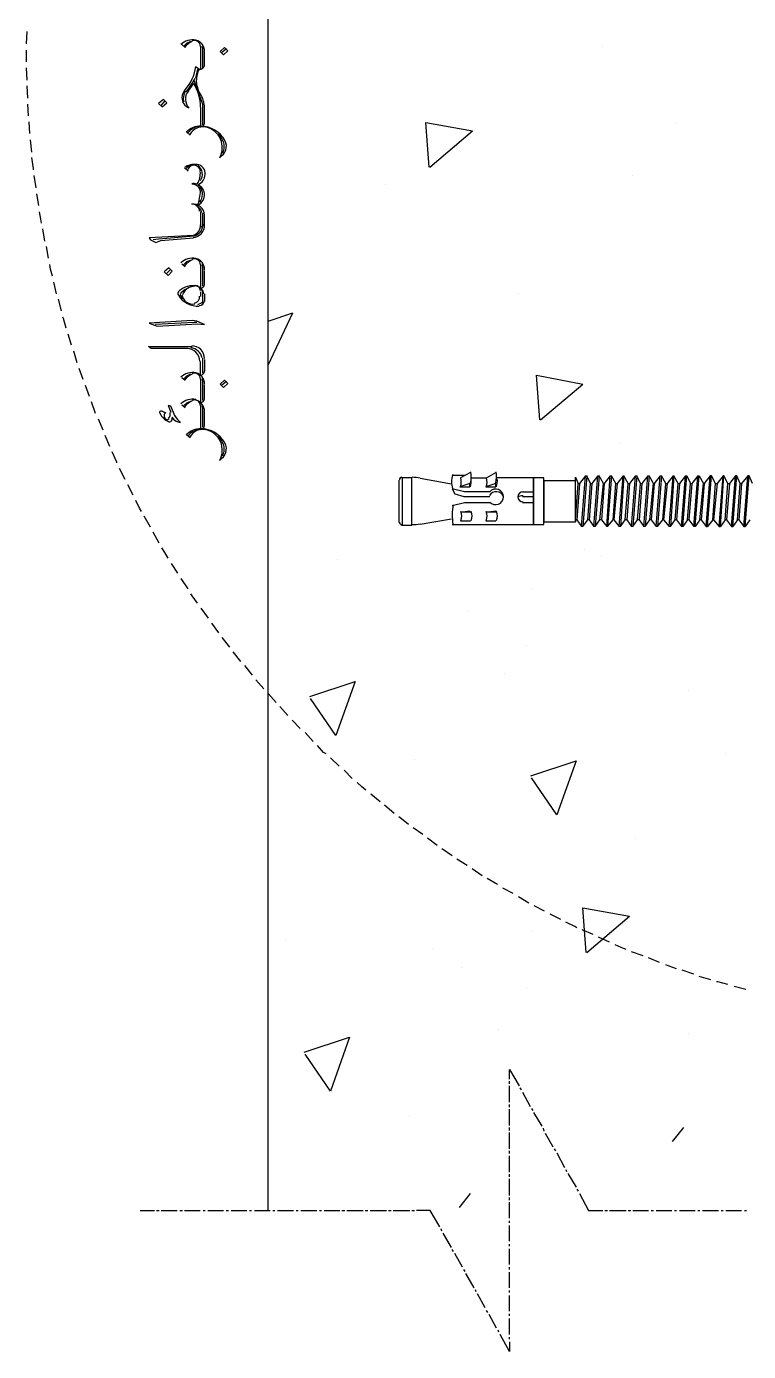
# Model space of a CAD drawing. Header units: millimetres. Extents: x -665 to 1025160, y -28012 to 4210.
# Drawn here: x 1009923 to 1010621, y -1040 to 241 of the extents above; entities that cross this region are included whole.
import ezdxf

# ---------------------------------------------------------------- set-up
doc = ezdxf.new("R2010")
doc.units = ezdxf.units.MM
doc.layers.add('PDF_0', color=7, linetype='Continuous')
doc.layers.add('PDF_SAS_STB_Side', color=7, linetype='Continuous')

msp = doc.modelspace()

# ---------------------------------------------------------------- linework, layer by layer
for p, q in [((1010309.322, 148.169, -137), (1010354.345, 140.224, -137)), ((1010309.322, 148.169, -137), (1010354.345, 140.224, -137)), ((1010416.202, -96.246, -137), (1010461.225, -104.853, -137)), ((1010416.202, -96.246, -137), (1010461.225, -104.853, -137)), ((1010240.807, -392.426, -137), (1010222.268, -444.732, -137)), ((1010240.807, -392.426, -137), (1010222.268, -444.732, -137)), ((1010454.604, -469.009, -137), (1010436.065, -521.315, -137)), ((1010454.604, -469.009, -137), (1010436.065, -521.315, -137)), ((1010461.225, -611.361, -137), (1010506.248, -619.306, -137)), ((1010461.225, -611.361, -137), (1010506.248, -619.306, -137)), ((1010235.428, -736.377, -137), (1010216.889, -788.683, -137)), ((1010235.428, -736.377, -137), (1010216.889, -788.683, -137)), ((1010548.022, -837.176, -137), (1010558.957, -823.62, -137)), ((1010548.022, -837.176, -137), (1010558.957, -823.62, -137)), ((1010341.714, -901.151, -137), (1010352.649, -887.596, -137)), ((1010341.714, -901.151, -137), (1010352.649, -887.596, -137))]:
    msp.add_line(p, q)
at = {"layer": 'PDF_0', "lineweight": 25, "transparency": 33554666, "elevation": -137}
for points in [[(1010156.658, -904.01), (1010156.658, 1356.406)], [(1010156.658, -904.01), (1010156.658, 1356.406)], [(1009922.936, 224.212), (1009923.598, 236.13)], [(1009922.936, 224.212), (1009923.598, 236.13)], [(1009922.936, 206.997), (1009922.936, 218.253)], [(1009922.936, 206.997), (1009922.936, 218.253)], [(1010073.296, 223.55), (1010076.607, 220.901)], [(1010073.296, 223.55), (1010076.607, 220.901)], [(1010075.283, 222.225), (1010077.931, 224.874), (1010081.904, 226.86)], [(1010075.283, 222.225), (1010077.931, 224.874), (1010081.904, 226.86)], [(1010091.173, 221.563), (1010091.173, 199.052)], [(1010091.173, 221.563), (1010091.173, 199.052)], [(1010092.497, 222.225), (1010093.16, 220.239), (1010093.16, 201.038)], [(1010092.497, 222.225), (1010093.16, 220.239), (1010093.16, 201.038)], [(1010116.333, 219.577), (1010111.698, 215.604)], [(1010116.333, 219.577), (1010111.698, 215.604)], [(1010479.764, 221.563), (1010479.764, 221.563)], [(1010479.764, 221.563), (1010479.764, 221.563)], [(1009923.598, 189.12), (1009922.936, 201.038)], [(1009923.598, 189.12), (1009922.936, 201.038)], [(1010088.525, 199.714), (1010086.539, 191.107)], [(1010088.525, 199.714), (1010086.539, 191.107)], [(1010090.511, 199.052), (1010087.201, 201.7)], [(1010090.511, 199.052), (1010087.201, 201.7)], [(1009924.26, 171.906), (1009923.598, 183.824)], [(1009924.26, 171.906), (1009923.598, 183.824)], [(1010085.214, 188.458), (1010093.16, 165.947), (1010093.16, 146.084)], [(1010085.214, 188.458), (1010093.16, 165.947), (1010093.16, 146.084)], [(1010056.744, 169.257), (1010052.771, 164.623)], [(1010056.744, 169.257), (1010052.771, 164.623)], [(1009924.922, 154.691), (1009924.26, 165.947)], [(1009924.922, 154.691), (1009924.26, 165.947)], [(1010091.173, 162.636), (1010091.173, 144.097)], [(1010091.173, 162.636), (1010091.173, 144.097)], [(1010095.146, 148.07), (1010095.146, 161.974)], [(1010095.146, 148.07), (1010095.146, 161.974)], [(1009926.246, 137.476), (1009925.584, 148.732)], [(1009926.246, 137.476), (1009925.584, 148.732)], [(1010312.633, 105.132), (1010309.322, 148.169)], [(1010312.633, 105.132), (1010309.322, 148.169)], [(1010550.609, 147.408), (1010550.609, 147.408)], [(1010550.609, 147.408), (1010550.609, 147.408)], [(1009928.233, 119.6), (1009926.909, 131.518)], [(1009928.233, 119.6), (1009926.909, 131.518)], [(1010077.931, 138.801), (1010081.242, 136.152)], [(1010077.931, 138.801), (1010081.242, 136.152)], [(1010313.295, 105.132), (1010354.345, 140.224)], [(1010313.295, 105.132), (1010354.345, 140.224)], [(1009929.557, 102.385), (1009929.557, 103.709), (1009928.233, 114.303)], [(1009929.557, 102.385), (1009929.557, 103.709), (1009928.233, 114.303)], [(1010075.945, 104.371), (1010079.255, 101.061)], [(1010075.945, 104.371), (1010079.255, 101.061)], [(1009932.205, 85.17), (1009930.219, 97.088)], [(1009932.205, 85.17), (1009930.219, 97.088)], [(1010508.896, 97.088), (1010508.896, 97.088)], [(1010508.896, 97.088), (1010508.896, 97.088)], [(1009934.854, 67.956), (1009932.868, 79.211)], [(1009934.854, 67.956), (1009932.868, 79.211)], [(1010269.877, 88.481), (1010269.877, 88.481)], [(1010269.877, 88.481), (1010269.877, 88.481)], [(1009937.502, 50.741), (1009936.84, 54.714), (1009935.516, 61.997)], [(1009937.502, 50.741), (1009936.84, 54.714), (1009935.516, 61.997)], [(1010091.173, 61.997), (1010091.173, 46.768)], [(1010091.173, 61.997), (1010091.173, 46.768)], [(1010093.16, 60.673), (1010093.16, 49.417)], [(1010093.16, 60.673), (1010093.16, 49.417)], [(1009940.813, 33.526), (1009938.826, 45.444)], [(1009940.813, 33.526), (1009938.826, 45.444)], [(1010084.552, 38.823), (1010041.516, 36.837), (1010042.84, 34.851), (1010048.137, 32.202), (1010052.771, 34.189), (1010084.552, 36.837)], [(1010084.552, 38.823), (1010041.516, 36.837), (1010042.84, 34.851), (1010048.137, 32.202), (1010052.771, 34.189), (1010084.552, 36.837)], [(1009944.123, 16.974), (1009942.137, 28.23)], [(1009944.123, 16.974), (1009942.137, 28.23)], [(1010075.283, 11.015), (1010077.931, 13.663), (1010081.904, 14.988)], [(1010075.283, 11.015), (1010077.931, 13.663), (1010081.904, 14.988)], [(1009948.096, -0.241), (1009946.11, 6.38), (1009945.447, 11.015)], [(1009948.096, -0.241), (1009946.11, 6.38), (1009945.447, 11.015)], [(1010062.041, 5.718), (1010058.068, 1.746)], [(1010062.041, 5.718), (1010058.068, 1.746)], [(1010073.296, 11.677), (1010076.607, 9.029)], [(1010073.296, 11.677), (1010076.607, 9.029)], [(1010091.173, 10.353), (1010091.173, -12.159)], [(1010091.173, 10.353), (1010091.173, -12.159)], [(1010092.497, 11.015), (1010093.16, 8.367), (1010093.16, -10.172)], [(1010092.497, 11.015), (1010093.16, 8.367), (1010093.16, -10.172)], [(1010095.146, -8.186), (1010095.146, 5.056)], [(1010095.146, -8.186), (1010095.146, 5.056)], [(1009952.068, -17.455), (1009949.42, -6.2)], [(1009952.068, -17.455), (1009949.42, -6.2)], [(1009956.703, -34.008), (1009954.055, -22.752)], [(1009956.703, -34.008), (1009954.055, -22.752)], [(1010073.959, -22.752), (1010071.972, -18.78), (1010072.634, -16.131), (1010076.607, -12.821)], [(1010073.959, -22.752), (1010071.972, -18.78), (1010072.634, -16.131), (1010076.607, -12.821)], [(1010091.835, -12.821), (1010093.16, -15.469), (1010093.16, -24.739), (1010092.497, -26.063), (1010088.525, -28.049)], [(1010091.835, -12.821), (1010093.16, -15.469), (1010093.16, -24.739), (1010092.497, -26.063), (1010088.525, -28.049)], [(1010091.173, -15.469), (1010091.173, -20.104)], [(1010091.173, -15.469), (1010091.173, -20.104)], [(1010095.146, -17.455), (1010095.146, -24.739)], [(1010095.146, -17.455), (1010095.146, -24.739)], [(1010398.987, -17.455), (1010398.987, -17.455)], [(1010398.987, -17.455), (1010398.987, -17.455)], [(1010156.658, -86.314), (1010180.494, -35.994)], [(1010156.658, -43.939), (1010180.494, -35.994)], [(1010156.658, -86.314), (1010180.494, -35.994)], [(1010156.658, -43.939), (1010180.494, -35.994)], [(1009961.338, -50.56), (1009958.689, -41.291), (1009958.027, -39.967)], [(1009961.338, -50.56), (1009958.689, -41.291), (1009958.027, -39.967)], [(1010087.863, -45.264), (1010085.214, -45.264), (1010047.475, -47.25)], [(1010087.863, -45.264), (1010085.214, -45.264), (1010047.475, -47.25)], [(1009966.635, -67.113), (1009963.324, -56.519)], [(1009966.635, -67.113), (1009963.324, -56.519)], [(1009971.932, -84.328), (1009968.621, -73.072)], [(1009971.932, -84.328), (1009968.621, -73.072)], [(1010078.593, -70.424), (1010043.502, -70.424), (1010040.853, -68.437), (1010083.228, -68.437)], [(1010078.593, -70.424), (1010043.502, -70.424), (1010040.853, -68.437), (1010083.228, -68.437)], [(1009977.89, -100.218), (1009973.918, -89.624)], [(1009977.89, -100.218), (1009973.918, -89.624)], [(1010091.173, -96.246), (1010091.173, -83.003)], [(1010091.173, -96.246), (1010091.173, -83.003)], [(1010093.16, -79.693), (1010093.16, -94.259)], [(1010093.16, -79.693), (1010093.16, -94.259)], [(1010095.146, -81.017), (1010095.146, -92.273)], [(1010095.146, -81.017), (1010095.146, -92.273)], [(1010073.296, -98.232), (1010076.607, -100.88)], [(1010073.296, -98.232), (1010076.607, -100.88)], [(1010075.283, -99.556), (1010077.931, -96.908), (1010081.904, -94.921)], [(1010075.283, -99.556), (1010077.931, -96.908), (1010081.904, -94.921)], [(1010091.173, -100.218), (1010091.173, -122.73)], [(1010091.173, -100.218), (1010091.173, -122.73)], [(1010092.497, -99.556), (1010093.16, -102.204), (1010093.16, -120.743)], [(1010092.497, -99.556), (1010093.16, -102.204), (1010093.16, -120.743)], [(1010116.333, -102.204), (1010111.698, -106.177)], [(1010116.333, -102.204), (1010111.698, -106.177)], [(1010419.512, -139.282), (1010416.202, -96.246)], [(1010419.512, -139.282), (1010416.202, -96.246)], [(1009983.849, -116.771), (1009979.877, -106.177)], [(1009983.849, -116.771), (1009979.877, -106.177)], [(1010095.146, -118.757), (1010095.146, -105.515)], [(1010095.146, -118.757), (1010095.146, -105.515)], [(1010420.174, -139.282), (1010461.225, -104.853)], [(1010420.174, -139.282), (1010461.225, -104.853)], [(1009989.808, -133.323), (1009985.836, -122.067)], [(1009989.808, -133.323), (1009985.836, -122.067)], [(1010066.675, -135.972), (1010062.703, -126.04), (1010060.054, -125.378), (1010062.703, -131.999)], [(1010066.675, -135.972), (1010062.703, -126.04), (1010060.054, -125.378), (1010062.703, -131.999)], [(1010073.296, -124.716), (1010076.607, -127.364)], [(1010073.296, -124.716), (1010076.607, -127.364)], [(1010075.283, -125.378), (1010077.931, -122.73), (1010081.904, -121.405)], [(1010075.283, -125.378), (1010077.931, -122.73), (1010081.904, -121.405)], [(1010091.173, -126.04), (1010091.173, -148.552)], [(1010091.173, -126.04), (1010091.173, -148.552)], [(1010092.497, -125.378), (1010093.16, -128.026), (1010093.16, -146.565)], [(1010092.497, -125.378), (1010093.16, -128.026), (1010093.16, -146.565)], [(1009997.091, -149.214), (1009992.457, -138.62)], [(1009997.091, -149.214), (1009992.457, -138.62)], [(1010003.712, -165.104), (1009999.078, -154.51)], [(1010003.712, -165.104), (1009999.078, -154.51)], [(1010077.931, -153.848), (1010081.242, -156.497)], [(1010077.931, -153.848), (1010081.242, -156.497)], [(1010496.316, -161.794), (1010496.316, -161.794)], [(1010496.316, -161.794), (1010496.316, -161.794)], [(1010010.333, -180.995), (1010010.333, -180.332), (1010005.699, -170.401)], [(1010010.333, -180.995), (1010010.333, -180.332), (1010005.699, -170.401)], [(1010018.279, -196.885), (1010012.982, -186.291)], [(1010018.279, -196.885), (1010012.982, -186.291)], [(1010026.224, -212.113), (1010020.927, -202.182)], [(1010026.224, -212.113), (1010020.927, -202.182)], [(1010413.553, -195.561), (1010377.8, -195.561)], [(1010413.553, -195.561), (1010377.8, -195.561)], [(1010034.169, -228.004), (1010032.183, -224.693), (1010028.872, -217.41)], [(1010034.169, -228.004), (1010032.183, -224.693), (1010028.872, -217.41)], [(1010042.776, -243.232), (1010036.817, -232.639)], [(1010042.776, -243.232), (1010036.817, -232.639)], [(1010051.384, -258.46), (1010045.425, -247.867)], [(1010051.384, -258.46), (1010045.425, -247.867)], [(1010059.991, -273.027), (1010056.681, -267.73), (1010054.032, -263.095)], [(1010059.991, -273.027), (1010056.681, -267.73), (1010054.032, -263.095)], [(1010463.211, -265.082), (1010463.211, -265.082)], [(1010463.211, -265.082), (1010463.211, -265.082)], [(1010069.26, -287.593), (1010063.302, -278.324)], [(1010069.26, -287.593), (1010063.302, -278.324)], [(1010224.192, -274.351), (1010224.192, -274.351)], [(1010224.192, -274.351), (1010224.192, -274.351)], [(1010479.102, -271.04), (1010479.102, -271.04)], [(1010479.102, -271.04), (1010479.102, -271.04)], [(1010079.192, -302.821), (1010072.571, -292.89)], [(1010079.192, -302.821), (1010072.571, -292.89)], [(1010088.461, -316.725), (1010083.165, -309.442), (1010081.84, -307.456)], [(1010088.461, -316.725), (1010083.165, -309.442), (1010081.84, -307.456)], [(1010412.229, -302.014), (1010412.229, -302.014)], [(1010412.229, -302.014), (1010412.229, -302.014)], [(1010099.055, -331.292), (1010091.772, -321.36)], [(1010099.055, -331.292), (1010091.772, -321.36)], [(1010349.391, -324.746), (1010349.391, -324.746)], [(1010349.391, -324.746), (1010349.391, -324.746)], [(1010108.987, -345.196), (1010102.366, -335.926)], [(1010108.987, -345.196), (1010102.366, -335.926)], [(1010119.58, -359.1), (1010112.297, -349.831)], [(1010119.58, -359.1), (1010112.297, -349.831)], [(1010406.932, -357.63), (1010406.932, -357.63)], [(1010406.932, -357.63), (1010406.932, -357.63)], [(1010130.174, -373.004), (1010122.891, -363.735)], [(1010130.174, -373.004), (1010122.891, -363.735)], [(1010141.43, -386.246), (1010134.146, -376.977)], [(1010141.43, -386.246), (1010134.146, -376.977)], [(1010152.685, -399.488), (1010144.74, -390.881)], [(1010152.685, -399.488), (1010144.74, -390.881)], [(1010197.108, -406.992), (1010240.807, -392.426)], [(1010197.108, -406.992), (1010240.807, -392.426)], [(1010385.145, -385.143), (1010385.145, -385.143)], [(1010385.145, -385.143), (1010385.145, -385.143)], [(1010164.603, -412.73), (1010156.658, -404.123)], [(1010164.603, -412.73), (1010156.658, -404.123)], [(1010222.268, -444.732), (1010197.77, -408.979)], [(1010222.268, -444.732), (1010197.77, -408.979)], [(1010563.188, -401.329), (1010563.188, -401.329)], [(1010563.188, -401.329), (1010563.188, -401.329)], [(1010175.859, -425.31), (1010167.914, -416.703)], [(1010175.859, -425.31), (1010167.914, -416.703)], [(1010187.777, -437.89), (1010179.832, -429.945)], [(1010187.777, -437.89), (1010179.832, -429.945)], [(1010200.357, -450.47), (1010192.411, -441.863)], [(1010200.357, -450.47), (1010192.411, -441.863)], [(1010212.937, -462.388), (1010210.288, -461.064), (1010204.329, -454.443)], [(1010212.937, -462.388), (1010210.288, -461.064), (1010204.329, -454.443)], [(1010225.517, -474.306), (1010216.909, -466.36)], [(1010225.517, -474.306), (1010216.909, -466.36)], [(1010298.41, -467.906), (1010298.41, -467.906)], [(1010298.41, -467.906), (1010298.41, -467.906)], [(1010410.905, -483.575), (1010454.604, -469.009)], [(1010410.905, -483.575), (1010454.604, -469.009)], [(1010598.942, -461.726), (1010598.942, -461.726)], [(1010598.942, -461.726), (1010598.942, -461.726)], [(1010238.096, -486.224), (1010230.151, -478.278)], [(1010238.096, -486.224), (1010230.151, -478.278)], [(1010436.065, -521.315), (1010411.567, -485.561)], [(1010436.065, -521.315), (1010411.567, -485.561)], [(1010251.339, -497.479), (1010247.366, -494.169), (1010242.731, -490.196)], [(1010251.339, -497.479), (1010247.366, -494.169), (1010242.731, -490.196)], [(1010265.243, -508.735), (1010255.973, -501.452)], [(1010265.243, -508.735), (1010255.973, -501.452)], [(1010278.485, -519.991), (1010269.215, -512.046)], [(1010278.485, -519.991), (1010269.215, -512.046)], [(1010292.389, -530.584), (1010285.768, -525.288), (1010283.119, -523.301)], [(1010292.389, -530.584), (1010285.768, -525.288), (1010283.119, -523.301)], [(1010306.293, -540.516), (1010297.024, -533.895)], [(1010306.293, -540.516), (1010297.024, -533.895)], [(1010320.197, -551.11), (1010310.928, -543.826)], [(1010320.197, -551.11), (1010310.928, -543.826)], [(1010512.207, -544.489), (1010512.207, -544.489)], [(1010512.207, -544.489), (1010512.207, -544.489)], [(1010334.763, -561.041), (1010325.494, -554.42), (1010324.832, -554.42)], [(1010334.763, -561.041), (1010325.494, -554.42), (1010324.832, -554.42)], [(1010349.33, -570.31), (1010339.398, -564.352)], [(1010349.33, -570.31), (1010339.398, -564.352)], [(1010363.896, -580.242), (1010353.964, -573.621)], [(1010363.896, -580.242), (1010353.964, -573.621)], [(1010378.462, -588.849), (1010368.531, -582.89)], [(1010378.462, -588.849), (1010368.531, -582.89)], [(1010393.69, -597.457), (1010383.759, -592.16)], [(1010393.69, -597.457), (1010383.759, -592.16)], [(1010408.919, -606.726), (1010398.987, -600.767)], [(1010408.919, -606.726), (1010398.987, -600.767)], [(1010424.147, -614.671), (1010414.216, -609.374)], [(1010424.147, -614.671), (1010414.216, -609.374)], [(1010464.535, -654.397), (1010461.225, -611.361)], [(1010464.535, -654.397), (1010461.225, -611.361)], [(1010440.038, -622.617), (1010429.444, -617.32)], [(1010440.038, -622.617), (1010429.444, -617.32)], [(1010455.266, -630.562), (1010453.28, -629.238), (1010444.672, -625.265)], [(1010455.266, -630.562), (1010453.28, -629.238), (1010444.672, -625.265)], [(1010465.197, -654.397), (1010506.248, -619.306)], [(1010465.197, -654.397), (1010506.248, -619.306)], [(1010412.229, -633.872), (1010412.229, -633.872)], [(1010412.229, -633.872), (1010412.229, -633.872)], [(1010471.156, -637.183), (1010460.563, -632.548)], [(1010471.156, -637.183), (1010460.563, -632.548)], [(1010487.047, -644.466), (1010476.453, -639.831)], [(1010487.047, -644.466), (1010476.453, -639.831)], [(1010173.21, -642.48), (1010173.21, -642.48)], [(1010173.21, -642.48), (1010173.21, -642.48)], [(1010315.562, -650.425), (1010315.562, -650.425)], [(1010315.562, -650.425), (1010315.562, -650.425)], [(1010502.937, -651.749), (1010498.303, -649.763), (1010492.344, -647.114)], [(1010502.937, -651.749), (1010498.303, -649.763), (1010492.344, -647.114)], [(1010519.49, -657.708), (1010508.234, -653.735)], [(1010519.49, -657.708), (1010508.234, -653.735)], [(1010535.38, -664.329), (1010524.787, -659.694)], [(1010535.38, -664.329), (1010524.787, -659.694)], [(1010551.933, -670.288), (1010544.65, -667.639), (1010541.339, -666.315)], [(1010551.933, -670.288), (1010544.65, -667.639), (1010541.339, -666.315)], [(1010344.013, -668.697), (1010344.013, -668.697)], [(1010344.013, -668.697), (1010344.013, -668.697)], [(1010568.485, -675.585), (1010557.23, -671.612)], [(1010568.485, -675.585), (1010557.23, -671.612)], [(1010585.038, -680.881), (1010573.782, -677.571)], [(1010585.038, -680.881), (1010573.782, -677.571)], [(1010406.932, -689.489), (1010406.932, -689.489)], [(1010406.932, -689.489), (1010406.932, -689.489)], [(1010601.59, -685.516), (1010591.659, -682.868), (1010590.335, -682.868)], [(1010601.59, -685.516), (1010591.659, -682.868), (1010590.335, -682.868)], [(1010618.805, -690.151), (1010607.549, -687.503)], [(1010618.805, -690.151), (1010607.549, -687.503)], [(1010379.766, -729.094), (1010379.766, -729.094)], [(1010379.766, -729.094), (1010379.766, -729.094)], [(1010191.73, -750.943), (1010235.428, -736.377)], [(1010191.73, -750.943), (1010235.428, -736.377)], [(1010563.188, -733.188), (1010563.188, -733.188)], [(1010563.188, -733.188), (1010563.188, -733.188)], [(1010216.889, -788.683), (1010192.392, -752.929)], [(1010216.889, -788.683), (1010192.392, -752.929)], [(1010390.38, -776.886), (1010390.38, -767.617), (1010399.649, -783.507)], [(1010390.38, -776.886), (1010390.38, -767.617), (1010399.649, -783.507)], [(1010390.38, -781.521), (1010390.38, -778.873)], [(1010390.38, -781.521), (1010390.38, -778.873)], [(1010390.38, -799.398), (1010390.38, -783.507)], [(1010390.38, -799.398), (1010390.38, -783.507)], [(1010400.311, -785.494), (1010401.636, -787.48)], [(1010400.311, -785.494), (1010401.636, -787.48)], [(1010402.96, -789.466), (1010410.243, -803.37)], [(1010402.96, -789.466), (1010410.243, -803.37)], [(1010390.38, -804.032), (1010390.38, -801.384)], [(1010390.38, -804.032), (1010390.38, -801.384)], [(1010390.38, -821.909), (1010390.38, -806.019)], [(1010390.38, -821.909), (1010390.38, -806.019)], [(1010411.567, -805.357), (1010412.891, -807.343)], [(1010411.567, -805.357), (1010412.891, -807.343)], [(1010293.031, -811.856), (1010293.031, -811.856)], [(1010293.031, -811.856), (1010293.031, -811.856)], [(1010413.553, -809.329), (1010421.499, -822.571)], [(1010413.553, -809.329), (1010421.499, -822.571)], [(1010390.38, -826.544), (1010390.38, -823.895)], [(1010390.38, -826.544), (1010390.38, -823.895)], [(1010390.38, -844.421), (1010390.38, -828.53)], [(1010390.38, -844.421), (1010390.38, -828.53)], [(1010422.823, -824.558), (1010423.485, -827.206)], [(1010422.823, -824.558), (1010423.485, -827.206)], [(1010424.809, -829.192), (1010432.092, -842.434)], [(1010424.809, -829.192), (1010432.092, -842.434)], [(1010433.417, -844.421), (1010434.741, -846.407)], [(1010433.417, -844.421), (1010434.741, -846.407)], [(1010390.38, -849.055), (1010390.38, -846.407)], [(1010390.38, -849.055), (1010390.38, -846.407)], [(1010390.38, -866.932), (1010390.38, -851.042)], [(1010390.38, -866.932), (1010390.38, -851.042)], [(1010436.065, -848.393), (1010443.348, -862.297)], [(1010436.065, -848.393), (1010443.348, -862.297)], [(1010390.38, -871.567), (1010390.38, -868.918)], [(1010390.38, -871.567), (1010390.38, -868.918)], [(1010444.672, -864.284), (1010445.334, -866.27)], [(1010444.672, -864.284), (1010445.334, -866.27)], [(1010446.659, -868.256), (1010454.604, -881.498)], [(1010446.659, -868.256), (1010454.604, -881.498)], [(1010390.38, -889.444), (1010390.38, -873.553)], [(1010390.38, -889.444), (1010390.38, -873.553)], [(1010455.266, -883.485), (1010456.59, -885.471)], [(1010455.266, -883.485), (1010456.59, -885.471)], [(1010390.38, -894.078), (1010390.38, -891.43)], [(1010390.38, -894.078), (1010390.38, -891.43)], [(1010390.38, -911.293), (1010390.38, -896.065)], [(1010390.38, -911.293), (1010390.38, -896.065)], [(1010457.914, -887.457), (1010466.522, -904.01), (1010480.426, -904.01)], [(1010457.914, -887.457), (1010466.522, -904.01), (1010480.426, -904.01)], [(1010032.845, -904.01), (1010046.749, -904.01)], [(1010032.845, -904.01), (1010046.749, -904.01)], [(1010048.735, -904.01), (1010051.384, -904.01)], [(1010048.735, -904.01), (1010051.384, -904.01)], [(1010053.37, -904.01), (1010068.598, -904.01)], [(1010053.37, -904.01), (1010068.598, -904.01)], [(1010071.247, -904.01), (1010073.895, -904.01)], [(1010071.247, -904.01), (1010073.895, -904.01)], [(1010075.882, -904.01), (1010091.11, -904.01)], [(1010075.882, -904.01), (1010091.11, -904.01)], [(1010093.758, -904.01), (1010095.745, -904.01)], [(1010093.758, -904.01), (1010095.745, -904.01)], [(1010098.393, -904.01), (1010113.621, -904.01)], [(1010098.393, -904.01), (1010113.621, -904.01)], [(1010116.27, -904.01), (1010118.256, -904.01)], [(1010116.27, -904.01), (1010118.256, -904.01)], [(1010120.904, -904.01), (1010136.133, -904.01)], [(1010120.904, -904.01), (1010136.133, -904.01)], [(1010138.781, -904.01), (1010140.767, -904.01)], [(1010138.781, -904.01), (1010140.767, -904.01)], [(1010143.416, -904.01), (1010158.644, -904.01)], [(1010143.416, -904.01), (1010158.644, -904.01)], [(1010161.293, -904.01), (1010163.279, -904.01)], [(1010161.293, -904.01), (1010163.279, -904.01)], [(1010165.927, -904.01), (1010181.156, -904.01)], [(1010165.927, -904.01), (1010181.156, -904.01)], [(1010183.804, -904.01), (1010185.79, -904.01)], [(1010183.804, -904.01), (1010185.79, -904.01)], [(1010188.439, -904.01), (1010203.667, -904.01)], [(1010188.439, -904.01), (1010203.667, -904.01)], [(1010206.316, -904.01), (1010208.302, -904.01)], [(1010206.316, -904.01), (1010208.302, -904.01)], [(1010210.95, -904.01), (1010226.179, -904.01)], [(1010210.95, -904.01), (1010226.179, -904.01)], [(1010228.165, -904.01), (1010230.813, -904.01)], [(1010228.165, -904.01), (1010230.813, -904.01)], [(1010232.8, -904.01), (1010248.69, -904.01)], [(1010232.8, -904.01), (1010248.69, -904.01)], [(1010250.676, -904.01), (1010253.325, -904.01)], [(1010250.676, -904.01), (1010253.325, -904.01)], [(1010255.311, -904.01), (1010271.202, -904.01)], [(1010255.311, -904.01), (1010271.202, -904.01)], [(1010273.188, -904.01), (1010275.836, -904.01)], [(1010273.188, -904.01), (1010275.836, -904.01)], [(1010277.823, -904.01), (1010293.713, -904.01)], [(1010277.823, -904.01), (1010293.713, -904.01)], [(1010295.699, -904.01), (1010298.348, -904.01)], [(1010295.699, -904.01), (1010298.348, -904.01)], [(1010322.846, -919.9), (1010313.576, -904.01), (1010300.334, -904.01)], [(1010322.846, -919.9), (1010313.576, -904.01), (1010300.334, -904.01)], [(1010482.412, -904.01), (1010485.06, -904.01)], [(1010482.412, -904.01), (1010485.06, -904.01)], [(1010487.047, -904.01), (1010502.937, -904.01)], [(1010487.047, -904.01), (1010502.937, -904.01)], [(1010504.924, -904.01), (1010507.572, -904.01)], [(1010504.924, -904.01), (1010507.572, -904.01)], [(1010509.558, -904.01), (1010524.787, -904.01)], [(1010509.558, -904.01), (1010524.787, -904.01)], [(1010527.435, -904.01), (1010529.421, -904.01)], [(1010527.435, -904.01), (1010529.421, -904.01)], [(1010532.07, -904.01), (1010547.298, -904.01)], [(1010532.07, -904.01), (1010547.298, -904.01)], [(1010549.946, -904.01), (1010551.933, -904.01)], [(1010549.946, -904.01), (1010551.933, -904.01)], [(1010554.581, -904.01), (1010569.81, -904.01)], [(1010554.581, -904.01), (1010569.81, -904.01)], [(1010572.458, -904.01), (1010574.444, -904.01)], [(1010572.458, -904.01), (1010574.444, -904.01)], [(1010577.093, -904.01), (1010592.321, -904.01)], [(1010577.093, -904.01), (1010592.321, -904.01)], [(1010594.969, -904.01), (1010596.956, -904.01)], [(1010594.969, -904.01), (1010596.956, -904.01)], [(1010599.604, -904.01), (1010614.832, -904.01)], [(1010599.604, -904.01), (1010614.832, -904.01)], [(1010617.481, -904.01), (1010619.467, -904.01)], [(1010617.481, -904.01), (1010619.467, -904.01)], [(1010324.832, -923.873), (1010324.17, -921.887)], [(1010324.832, -923.873), (1010324.17, -921.887)], [(1010390.38, -915.928), (1010390.38, -913.941)], [(1010390.38, -915.928), (1010390.38, -913.941)], [(1010390.38, -933.804), (1010390.38, -918.576)], [(1010390.38, -933.804), (1010390.38, -918.576)], [(1010334.101, -939.763), (1010326.156, -925.859)], [(1010334.101, -939.763), (1010326.156, -925.859)], [(1010336.088, -943.736), (1010334.763, -941.75)], [(1010336.088, -943.736), (1010334.763, -941.75)], [(1010344.695, -958.964), (1010337.412, -945.722)], [(1010344.695, -958.964), (1010337.412, -945.722)], [(1010390.38, -938.439), (1010390.38, -936.453)], [(1010390.38, -938.439), (1010390.38, -936.453)], [(1010390.38, -956.316), (1010390.38, -941.088)], [(1010390.38, -956.316), (1010390.38, -941.088)], [(1010347.343, -962.937), (1010346.019, -960.951)], [(1010347.343, -962.937), (1010346.019, -960.951)], [(1010390.38, -960.951), (1010390.38, -958.964)], [(1010390.38, -960.951), (1010390.38, -958.964)], [(1010355.951, -978.827), (1010348.005, -964.923)], [(1010355.951, -978.827), (1010348.005, -964.923)], [(1010390.38, -978.827), (1010390.38, -963.599)], [(1010390.38, -978.827), (1010390.38, -963.599)], [(1010357.937, -982.8), (1010357.275, -980.814)], [(1010357.937, -982.8), (1010357.275, -980.814)], [(1010366.544, -998.028), (1010359.261, -984.786)], [(1010366.544, -998.028), (1010359.261, -984.786)], [(1010390.38, -983.462), (1010390.38, -981.476)], [(1010390.38, -983.462), (1010390.38, -981.476)], [(1010390.38, -1001.339), (1010390.38, -986.11)], [(1010390.38, -1001.339), (1010390.38, -986.11)], [(1010369.193, -1002.663), (1010367.868, -1000.677)], [(1010369.193, -1002.663), (1010367.868, -1000.677)], [(1010377.8, -1017.891), (1010370.517, -1004.649)], [(1010377.8, -1017.891), (1010370.517, -1004.649)], [(1010390.38, -1005.974), (1010390.38, -1003.987)], [(1010390.38, -1005.974), (1010390.38, -1003.987)], [(1010390.38, -1023.85), (1010390.38, -1008.622)], [(1010390.38, -1023.85), (1010390.38, -1008.622)], [(1010379.786, -1021.864), (1010379.124, -1019.878)], [(1010379.786, -1021.864), (1010379.124, -1019.878)], [(1010390.38, -1031.133), (1010390.38, -1040.403), (1010381.11, -1023.85)], [(1010390.38, -1031.133), (1010390.38, -1040.403), (1010381.11, -1023.85)], [(1010390.38, -1028.485), (1010390.38, -1026.499)], [(1010390.38, -1028.485), (1010390.38, -1026.499)]]:
    msp.add_lwpolyline(points, dxfattribs=at)
for points in [[(1010095.146, 203.687), (1010095.146, 216.929, 0.3543269), (1010086.754, 227.886, 0.24408891), (1010072.327, 223.666)], [(1010095.146, 203.687), (1010095.146, 216.929, 0.3543269), (1010086.754, 227.886, 0.24408891), (1010072.327, 223.666)], [(1010076.243, 179.957, 0.18107212), (1010073.297, 172.382, 0.32278522), (1010080.152, 162.556)], [(1010076.243, 179.957, 0.18107212), (1010073.297, 172.382, 0.32278522), (1010080.152, 162.556)], [(1010109.534, 114.676, 0.44099585), (1010114.822, 130.947, 0.26773304), (1010091.754, 144.758, 0.20476299), (1010077.568, 138.912)], [(1010109.534, 114.676, 0.44099585), (1010114.822, 130.947, 0.26773304), (1010091.754, 144.758, 0.20476299), (1010077.568, 138.912)], [(1010109.849, 114.149, 0.49606025), (1010096.767, 143.715, 0.33857944), (1010080.979, 136.652)], [(1010109.849, 114.149, 0.49606025), (1010096.767, 143.715, 0.33857944), (1010080.979, 136.652)], [(1010089.001, 88.188, 0.27560808), (1010095.779, 97.933, 0.40161714), (1010087.909, 107.621)], [(1010089.001, 88.188, 0.27560808), (1010095.779, 97.933, 0.40161714), (1010087.909, 107.621)], [(1010087.69, 88.642, 0.10239659), (1010082.744, 89.053, -0.07864746), (1010086.797, 87.8, -0.2835534), (1010090.51, 82.31)], [(1010087.69, 88.642, 0.10239659), (1010082.744, 89.053, -0.07864746), (1010086.797, 87.8, -0.2835534), (1010090.51, 82.31)], [(1010095.146, 51.403), (1010095.146, 58.686, 0.4409382), (1010082.741, 69.179)], [(1010095.146, 51.403), (1010095.146, 58.686, 0.4409382), (1010082.741, 69.179)], [(1010084.2, 36.906, 0.39367323), (1010095.146, 49.417), (1010095.146, 53.39)], [(1010084.2, 36.906, 0.39367323), (1010095.146, 49.417), (1010095.146, 53.39)], [(1010093.115, 50.093, -0.34645772), (1010085.214, 38.161), (1010050.785, 35.513), (1010045.488, 34.851)], [(1010093.115, 50.093, -0.34645772), (1010085.214, 38.161), (1010050.785, 35.513), (1010045.488, 34.851)], [(1010095.143, 5.772, 0.3543269), (1010086.754, 16.676, 0.24408891), (1010072.327, 12.456)], [(1010095.143, 5.772, 0.3543269), (1010086.754, 16.676, 0.24408891), (1010072.327, 12.456)], [(1010070.3, -14.919, 0.37816553), (1010069.865, -18.836, 0.27557848), (1010090.133, -29.336)], [(1010070.3, -14.919, 0.37816553), (1010069.865, -18.836, 0.27557848), (1010090.133, -29.336)], [(1010095.143, -104.799, 0.3543269), (1010086.754, -93.895, 0.24408891), (1010072.327, -98.115)], [(1010095.143, -104.799, 0.3543269), (1010086.754, -93.895, 0.24408891), (1010072.327, -98.115)], [(1010095.146, -144.579), (1010095.146, -131.337, 0.3543269), (1010086.754, -120.379)], [(1010095.146, -144.579), (1010095.146, -131.337, 0.3543269), (1010086.754, -120.379)], [(1010109.534, -177.973, 0.44100647), (1010114.822, -161.702, 0.26771707), (1010091.754, -147.891, 0.20476299), (1010077.568, -153.737)], [(1010109.534, -177.973, 0.44100647), (1010114.822, -161.702, 0.26771707), (1010091.754, -147.891, 0.20476299), (1010077.568, -153.737)], [(1010109.849, -178.5, 0.49606025), (1010096.767, -148.934, 0.33860565), (1010080.979, -155.997)], [(1010109.849, -178.5, 0.49606025), (1010096.767, -148.934, 0.33860565), (1010080.979, -155.997)]]:
    msp.add_lwpolyline(points, format="xyb", dxfattribs=at)
for points in [[(1010114.347, 220.901), (1010110.374, 216.929), (1010113.685, 213.618), (1010117.657, 217.591)], [(1010114.347, 220.901), (1010110.374, 216.929), (1010113.685, 213.618), (1010117.657, 217.591)], [(1010055.42, 170.582), (1010050.785, 166.609), (1010054.096, 163.298), (1010058.73, 167.271)], [(1010055.42, 170.582), (1010050.785, 166.609), (1010054.096, 163.298), (1010058.73, 167.271)], [(1010060.717, 7.704), (1010056.082, 3.732), (1010060.054, 0.421), (1010064.027, 4.394)], [(1010060.717, 7.704), (1010056.082, 3.732), (1010060.054, 0.421), (1010064.027, 4.394)], [(1010095.146, -47.25), (1010087.863, -43.939), (1010083.228, -43.277), (1010041.516, -45.926), (1010049.461, -48.574), (1010088.525, -46.588)], [(1010095.146, -47.25), (1010087.863, -43.939), (1010083.228, -43.277), (1010041.516, -45.926), (1010049.461, -48.574), (1010088.525, -46.588)], [(1010114.347, -100.88), (1010110.374, -104.853), (1010113.685, -108.163), (1010117.657, -104.191)], [(1010114.347, -100.88), (1010110.374, -104.853), (1010113.685, -108.163), (1010117.657, -104.191)]]:
    msp.add_lwpolyline(points, close=True, dxfattribs=at)
at = {"layer": 'PDF_0', "lineweight": 25, "transparency": 33554666}
for centre, radius, start, end in [((1010090.842, 209.316, -137), 18.869, 113.516748, 142.236774), ((1010090.842, 209.316, -137), 18.869, 113.516748, 142.236774), ((1010085.545, 221.895, -137), 5.628, 359.975488, 112.650183), ((1010085.545, 221.895, -137), 5.628, 359.975488, 112.650183), ((1010045.161, 207.989, -137), 42.04, 318.140814, 352.179278), ((1010045.161, 207.989, -137), 42.04, 318.140814, 352.179278), ((1010113.353, 188.127, -137), 26.153, 153.127378, 188.926387), ((1010113.353, 188.127, -137), 26.153, 153.127378, 188.926387), ((1010090.841, 204.022, -137), 4.308, 269.718092, 0.284898), ((1010090.841, 204.022, -137), 4.308, 269.718092, 0.284898), ((1010000.073, 239.817, -137), 99.061, 321.379049, 330.391875), ((1010000.073, 239.817, -137), 99.061, 321.379049, 330.391875), ((1010049.788, 204.684, -137), 39.401, 318.470491, 331.086743), ((1010049.788, 204.684, -137), 39.401, 318.470491, 331.086743), ((1010051.779, 164.291, -137), 39.395, 358.04485, 33.84379), ((1010051.779, 164.291, -137), 39.395, 358.04485, 33.84379), ((1010108.734, 186.809, -137), 20.872, 188.546242, 211.907024), ((1010108.734, 186.809, -137), 20.872, 188.546242, 211.907024), ((1010086.209, 171.575, -137), 11.588, 143.958371, 197.114579), ((1010086.209, 171.575, -137), 11.588, 143.958371, 197.114579), ((1010088.194, 170.913, -137), 11.587, 138.402301, 227.468448), ((1010088.194, 170.913, -137), 11.587, 138.402301, 227.468448), ((1010067.669, 161.643, -137), 27.477, 1.609274, 32.10798), ((1010067.669, 161.643, -137), 27.477, 1.609274, 32.10798), ((1010092.166, 128.539, -137), 16.22, 100.798646, 141.864188), ((1010092.166, 128.539, -137), 16.22, 100.798646, 141.864188), ((1010090.841, 148.405, -137), 4.308, 269.718092, 0.284898), ((1010090.841, 148.405, -137), 4.308, 269.718092, 0.284898), ((1010089.505, 120.585, -137), 25.507, 21.532995, 41.323674), ((1010089.505, 120.585, -137), 25.507, 21.532995, 41.323674), ((1010100.772, 125.227, -137), 13.574, 330.901213, 20.630171), ((1010100.772, 125.227, -137), 13.574, 330.901213, 20.630171), ((1010085.546, 90.137, -137), 17.545, 83.041145, 124.10427), ((1010085.546, 90.137, -137), 17.545, 83.041145, 124.10427), ((1010086.866, 94.115, -137), 13.566, 110.778047, 134.16857), ((1010086.866, 94.115, -137), 13.566, 110.778047, 134.16857), ((1010084.884, 100.731, -137), 6.289, 4.255382, 167.854252), ((1010084.884, 100.731, -137), 6.289, 4.255382, 167.854252), ((1010083.559, 98.082, -137), 9.601, 322.415789, 57.595026), ((1010083.559, 98.082, -137), 9.601, 322.415789, 57.595026), ((1010070.984, 99.404, -137), 20.189, 328.525376, 4.334574), ((1010070.984, 99.404, -137), 20.189, 328.525376, 4.334574), ((1010084.222, 78.218, -137), 10.924, 289.498429, 65.921003), ((1010084.222, 78.218, -137), 10.924, 289.498429, 65.921003), ((1010054.427, 82.191, -137), 36.747, 336.99943, 0.378706), ((1010054.427, 82.191, -137), 36.747, 336.99943, 0.378706), ((1010080.248, 78.88, -137), 12.912, 323.446683, 33.368901), ((1010080.248, 78.88, -137), 12.912, 323.446683, 33.368901), ((1010082.897, 61.666, -137), 7.614, 5.878315, 93.392612), ((1010082.897, 61.666, -137), 7.614, 5.878315, 93.392612), ((1010083.56, 59.68, -137), 8.937, 7.818456, 54.101647), ((1010083.56, 59.68, -137), 8.937, 7.818456, 54.101647), ((1010090.841, 51.738, -137), 4.308, 269.718092, 0.284898), ((1010090.841, 51.738, -137), 4.308, 269.718092, 0.284898), ((1010081.572, 48.424, -137), 9.601, 288.097368, 4.524269), ((1010081.572, 48.424, -137), 9.601, 288.097368, 4.524269), ((1010090.842, -1.895, -137), 18.869, 113.516748, 142.236774), ((1010090.842, -1.895, -137), 18.869, 113.516748, 142.236774), ((1010085.545, 10.684, -137), 5.628, 359.975488, 112.650183), ((1010085.545, 10.684, -137), 5.628, 359.975488, 112.650183), ((1010084.884, -31.691, -137), 22.181, 81.942831, 129.952004), ((1010084.884, -31.691, -137), 22.181, 81.942831, 129.952004), ((1010085.546, -22.421, -137), 12.249, 87.090151, 160.291425), ((1010085.546, -22.421, -137), 12.249, 87.090151, 160.291425), ((1010086.205, -14.477, -137), 4.968, 358.940509, 91.062269), ((1010086.205, -14.477, -137), 4.968, 358.940509, 91.062269), ((1010086.87, -17.786, -137), 7.613, 2.740801, 83.984499), ((1010086.87, -17.786, -137), 7.613, 2.740801, 83.984499), ((1010090.841, -7.851, -137), 4.308, 269.718092, 0.284898), ((1010090.841, -7.851, -137), 4.308, 269.718092, 0.284898), ((1010083.559, -17.124, -137), 10.263, 186.667066, 283.34458), ((1010083.559, -17.124, -137), 10.263, 186.667066, 283.34458), ((1010084.221, -20.435, -137), 6.289, 282.585182, 6.983516), ((1010084.221, -20.435, -137), 6.289, 282.585182, 6.983516), ((1010090.181, -23.746, -137), 4.965, 269.523323, 355.498948), ((1010090.181, -23.746, -137), 4.965, 269.523323, 355.498948), ((1010078.261, -82.674, -137), 12.25, 359.702903, 90.308972), ((1010078.261, -82.674, -137), 12.25, 359.702903, 90.308972), ((1010080.911, -82.01, -137), 12.248, 11.764173, 84.965297), ((1010080.911, -82.01, -137), 12.248, 11.764173, 84.965297), ((1010082.896, -80.025, -137), 12.25, 359.702903, 90.308972), ((1010082.896, -80.025, -137), 12.25, 359.702903, 90.308972), ((1010090.842, -112.466, -137), 18.869, 113.516748, 142.236774), ((1010090.842, -112.466, -137), 18.869, 113.516748, 142.236774), ((1010085.545, -99.887, -137), 5.628, 359.975488, 112.650183), ((1010085.545, -99.887, -137), 5.628, 359.975488, 112.650183), ((1010090.841, -91.938, -137), 4.308, 269.718092, 0.284898), ((1010090.841, -91.938, -137), 4.308, 269.718092, 0.284898), ((1010083.559, -135.641, -137), 16.222, 78.954735, 133.822913), ((1010083.559, -135.641, -137), 16.222, 78.954735, 133.822913), ((1010090.842, -138.288, -137), 18.869, 113.516748, 142.236774), ((1010090.842, -138.288, -137), 18.869, 113.516748, 142.236774), ((1010085.545, -125.709, -137), 5.628, 359.975488, 112.650183), ((1010085.545, -125.709, -137), 5.628, 359.975488, 112.650183), ((1010090.842, -118.425, -137), 4.305, 269.702828, 0.291175), ((1010090.842, -118.425, -137), 4.305, 269.702828, 0.291175), ((1010053.103, -132.33, -137), 1.655, 83.623023, 199.03345), ((1010053.103, -132.33, -137), 1.655, 83.623023, 199.03345), ((1010065.685, -127.031, -137), 14.901, 204.20102, 248.735363), ((1010065.685, -127.031, -137), 14.901, 204.20102, 248.735363), ((1010049.785, -146.25, -137), 15.576, 60.097044, 76.293716), ((1010049.785, -146.25, -137), 15.576, 60.097044, 76.293716), ((1010059.062, -134.979, -137), 2.98, 113.661846, 186.85369), ((1010059.062, -134.979, -137), 2.98, 113.661846, 186.85369), ((1010059.722, -135.641, -137), 3.64, 180.344177, 243.67711), ((1010059.722, -135.641, -137), 3.64, 180.344177, 243.67711), ((1010058.399, -135.639, -137), 3.643, 265.303716, 311.566182), ((1010058.399, -135.639, -137), 3.643, 265.303716, 311.566182), ((1010061.048, -138.95, -137), 2.318, 242.974926, 328.912568), ((1010061.048, -138.95, -137), 2.318, 242.974926, 328.912568), ((1010055.747, -133.653, -137), 6.293, 315.956574, 14.182986), ((1010055.747, -133.653, -137), 6.293, 315.956574, 14.182986), ((1010059.061, -137.626, -137), 4.966, 324.557542, 7.359816), ((1010059.061, -137.626, -137), 4.966, 324.557542, 7.359816), ((1010072.965, -131.007, -137), 10.923, 211.995323, 263.453744), ((1010072.965, -131.007, -137), 10.923, 211.995323, 263.453744), ((1010084.218, -125.71, -137), 20.191, 209.22366, 232.607441), ((1010084.218, -125.71, -137), 20.191, 209.22366, 232.607441), ((1010092.166, -164.772, -137), 16.22, 100.798646, 141.864188), ((1010092.166, -164.772, -137), 16.22, 100.798646, 141.864188), ((1010090.842, -144.247, -137), 4.305, 269.702828, 0.291175), ((1010090.842, -144.247, -137), 4.305, 269.702828, 0.291175), ((1010089.505, -172.064, -137), 25.507, 21.532995, 41.323674), ((1010089.505, -172.064, -137), 25.507, 21.532995, 41.323674), ((1010100.772, -167.422, -137), 13.574, 330.901213, 20.630171), ((1010100.772, -167.422, -137), 13.574, 330.901213, 20.630171)]:
    msp.add_arc(centre, radius, start, end, dxfattribs=at)
at = {"layer": 'PDF_SAS_STB_Side', "lineweight": 25, "transparency": 33554666, "elevation": -137}
for points in [[(1010352.64, -190.264), (1010342.709, -195.561, -0.18119286), (1010342.34, -204.121)], [(1010352.64, -190.264), (1010342.709, -195.561, -0.18119286), (1010342.34, -204.121)], [(1010371.131, -218.845, 2.61813304), (1010371.179, -208.803), (1010346.681, -208.803), (1010334.763, -206.154), (1010337.412, -210.789), (1010346.019, -213.438), (1010371.179, -213.438)], [(1010371.131, -218.845, 2.61813304), (1010371.179, -208.803), (1010346.681, -208.803), (1010334.763, -206.154), (1010337.412, -210.789), (1010346.019, -213.438), (1010371.179, -213.438)]]:
    msp.add_lwpolyline(points, format="xyb", dxfattribs=at)
for points in [[(1010353.302, -195.561), (1010367.868, -195.561), (1010377.138, -190.264)], [(1010353.302, -195.561), (1010367.868, -195.561), (1010377.138, -190.264)], [(1010283.119, -197.547), (1010283.119, -238.597)], [(1010283.119, -197.547), (1010283.119, -238.597)], [(1010285.768, -241.246), (1010295.699, -241.246), (1010295.699, -195.561), (1010285.768, -195.561)], [(1010285.768, -241.246), (1010295.699, -241.246), (1010295.699, -195.561), (1010285.768, -195.561)], [(1010286.43, -195.561), (1010286.43, -241.246)], [(1010286.43, -195.561), (1010286.43, -241.246)], [(1010334.101, -201.52), (1010303.645, -196.223)], [(1010334.101, -201.52), (1010303.645, -196.223)], [(1010336.088, -192.912), (1010334.763, -192.912), (1010347.343, -192.912)], [(1010336.088, -192.912), (1010334.763, -192.912), (1010347.343, -192.912)], [(1010334.763, -240.584), (1010413.553, -240.584), (1010413.553, -195.561), (1010413.553, -240.584), (1010413.553, -195.561), (1010413.553, -240.584)], [(1010334.763, -240.584), (1010413.553, -240.584), (1010413.553, -195.561), (1010413.553, -240.584), (1010413.553, -195.561), (1010413.553, -240.584)], [(1010413.553, -231.976), (1010413.553, -204.168)], [(1010413.553, -231.976), (1010413.553, -204.168)], [(1010423.485, -198.871), (1010423.485, -237.935), (1010453.942, -237.935), (1010453.942, -194.899), (1010456.59, -200.858)], [(1010423.485, -198.871), (1010423.485, -237.935), (1010453.942, -237.935), (1010453.942, -194.899), (1010456.59, -200.858)], [(1010453.942, -198.209), (1010423.485, -198.209)], [(1010453.942, -198.209), (1010423.485, -198.209)], [(1010455.266, -235.949), (1010453.942, -235.949), (1010456.59, -200.858), (1010457.914, -200.858)], [(1010455.266, -235.949), (1010453.942, -235.949), (1010456.59, -200.858), (1010457.914, -200.858)], [(1010461.225, -242.57), (1010459.901, -242.57), (1010463.873, -193.574), (1010465.197, -193.574)], [(1010461.225, -242.57), (1010459.901, -242.57), (1010463.873, -193.574), (1010465.197, -193.574)], [(1010468.508, -200.858), (1010465.197, -193.574), (1010461.225, -242.57), (1010465.86, -235.949)], [(1010468.508, -200.858), (1010465.197, -193.574), (1010461.225, -242.57), (1010465.86, -235.949)], [(1010467.184, -235.949), (1010465.86, -235.949), (1010468.508, -200.858), (1010469.832, -200.858)], [(1010467.184, -235.949), (1010465.86, -235.949), (1010468.508, -200.858), (1010469.832, -200.858)], [(1010473.143, -242.57), (1010471.818, -242.57), (1010475.791, -193.574), (1010477.115, -193.574)], [(1010473.143, -242.57), (1010471.818, -242.57), (1010475.791, -193.574), (1010477.115, -193.574)], [(1010481.088, -200.858), (1010477.115, -193.574), (1010473.143, -242.57), (1010477.777, -235.949)], [(1010481.088, -200.858), (1010477.115, -193.574), (1010473.143, -242.57), (1010477.777, -235.949)], [(1010479.102, -235.949), (1010477.777, -235.949), (1010481.088, -200.858), (1010481.75, -200.858)], [(1010479.102, -235.949), (1010477.777, -235.949), (1010481.088, -200.858), (1010481.75, -200.858)], [(1010485.06, -242.57), (1010484.398, -242.57), (1010487.709, -193.574), (1010489.033, -193.574)], [(1010485.06, -242.57), (1010484.398, -242.57), (1010487.709, -193.574), (1010489.033, -193.574)], [(1010493.006, -200.858), (1010489.033, -193.574), (1010485.06, -242.57), (1010490.357, -235.949)], [(1010493.006, -200.858), (1010489.033, -193.574), (1010485.06, -242.57), (1010490.357, -235.949)], [(1010491.019, -235.949), (1010490.357, -235.949), (1010493.006, -200.858), (1010494.33, -200.858)], [(1010491.019, -235.949), (1010490.357, -235.949), (1010493.006, -200.858), (1010494.33, -200.858)], [(1010497.64, -242.57), (1010496.316, -242.57), (1010500.289, -193.574), (1010500.951, -193.574)], [(1010497.64, -242.57), (1010496.316, -242.57), (1010500.289, -193.574), (1010500.951, -193.574)], [(1010504.924, -200.858), (1010500.951, -193.574), (1010497.64, -242.57), (1010502.275, -235.949)], [(1010504.924, -200.858), (1010500.951, -193.574), (1010497.64, -242.57), (1010502.275, -235.949)], [(1010503.599, -235.949), (1010502.275, -235.949), (1010504.924, -200.858), (1010506.248, -200.858)], [(1010503.599, -235.949), (1010502.275, -235.949), (1010504.924, -200.858), (1010506.248, -200.858)], [(1010509.558, -242.57), (1010508.234, -242.57), (1010512.207, -193.574), (1010513.531, -193.574)], [(1010509.558, -242.57), (1010508.234, -242.57), (1010512.207, -193.574), (1010513.531, -193.574)], [(1010516.841, -200.858), (1010513.531, -193.574), (1010509.558, -242.57), (1010514.193, -235.949)], [(1010516.841, -200.858), (1010513.531, -193.574), (1010509.558, -242.57), (1010514.193, -235.949)], [(1010515.517, -235.949), (1010514.193, -235.949), (1010516.841, -200.858), (1010518.166, -200.858)], [(1010515.517, -235.949), (1010514.193, -235.949), (1010516.841, -200.858), (1010518.166, -200.858)], [(1010521.476, -242.57), (1010520.152, -242.57), (1010524.124, -193.574), (1010525.449, -193.574)], [(1010521.476, -242.57), (1010520.152, -242.57), (1010524.124, -193.574), (1010525.449, -193.574)], [(1010529.421, -200.858), (1010525.449, -193.574), (1010521.476, -242.57), (1010526.111, -235.949)], [(1010529.421, -200.858), (1010525.449, -193.574), (1010521.476, -242.57), (1010526.111, -235.949)], [(1010527.435, -235.949), (1010526.111, -235.949), (1010529.421, -200.858), (1010530.083, -200.858)], [(1010527.435, -235.949), (1010526.111, -235.949), (1010529.421, -200.858), (1010530.083, -200.858)], [(1010533.394, -242.57), (1010532.07, -242.57), (1010536.042, -193.574), (1010537.367, -193.574)], [(1010533.394, -242.57), (1010532.07, -242.57), (1010536.042, -193.574), (1010537.367, -193.574)], [(1010541.339, -200.858), (1010537.367, -193.574), (1010533.394, -242.57), (1010538.691, -235.949)], [(1010541.339, -200.858), (1010537.367, -193.574), (1010533.394, -242.57), (1010538.691, -235.949)], [(1010539.353, -235.949), (1010538.691, -235.949), (1010541.339, -200.858), (1010542.663, -200.858)], [(1010539.353, -235.949), (1010538.691, -235.949), (1010541.339, -200.858), (1010542.663, -200.858)], [(1010545.974, -242.57), (1010544.65, -242.57), (1010548.622, -193.574), (1010549.284, -193.574)], [(1010545.974, -242.57), (1010544.65, -242.57), (1010548.622, -193.574), (1010549.284, -193.574)], [(1010553.257, -200.858), (1010549.284, -193.574), (1010545.974, -242.57), (1010550.609, -235.949)], [(1010553.257, -200.858), (1010549.284, -193.574), (1010545.974, -242.57), (1010550.609, -235.949)], [(1010551.933, -235.949), (1010550.609, -235.949), (1010553.257, -200.858), (1010554.581, -200.858)], [(1010551.933, -235.949), (1010550.609, -235.949), (1010553.257, -200.858), (1010554.581, -200.858)], [(1010562.526, -235.949), (1010557.892, -242.57), (1010556.567, -242.57), (1010560.54, -193.574), (1010561.864, -193.574), (1010565.175, -200.858)], [(1010562.526, -235.949), (1010557.892, -242.57), (1010556.567, -242.57), (1010560.54, -193.574), (1010561.864, -193.574), (1010565.175, -200.858)], [(1010557.892, -242.57), (1010561.864, -193.574)], [(1010557.892, -242.57), (1010561.864, -193.574)], [(1010563.851, -235.949), (1010562.526, -235.949), (1010565.175, -200.858), (1010566.499, -200.858)], [(1010563.851, -235.949), (1010562.526, -235.949), (1010565.175, -200.858), (1010566.499, -200.858)], [(1010574.444, -235.949), (1010569.81, -242.57), (1010568.485, -242.57), (1010572.458, -193.574), (1010573.782, -193.574), (1010577.755, -200.858)], [(1010574.444, -235.949), (1010569.81, -242.57), (1010568.485, -242.57), (1010572.458, -193.574), (1010573.782, -193.574), (1010577.755, -200.858)], [(1010569.81, -242.57), (1010573.782, -193.574)], [(1010569.81, -242.57), (1010573.782, -193.574)], [(1010575.768, -235.949), (1010574.444, -235.949), (1010577.755, -200.858), (1010578.417, -200.858)], [(1010575.768, -235.949), (1010574.444, -235.949), (1010577.755, -200.858), (1010578.417, -200.858)], [(1010589.673, -200.858), (1010585.7, -193.574), (1010584.376, -193.574), (1010580.403, -242.57), (1010581.727, -242.57), (1010585.7, -193.574)], [(1010589.673, -200.858), (1010585.7, -193.574), (1010584.376, -193.574), (1010580.403, -242.57), (1010581.727, -242.57), (1010585.7, -193.574)], [(1010587.686, -235.949), (1010587.024, -235.949), (1010589.673, -200.858), (1010590.997, -200.858)], [(1010587.686, -235.949), (1010587.024, -235.949), (1010589.673, -200.858), (1010590.997, -200.858)], [(1010601.59, -200.858), (1010597.618, -193.574), (1010596.956, -193.574), (1010592.983, -242.57), (1010594.307, -242.57), (1010597.618, -193.574)], [(1010601.59, -200.858), (1010597.618, -193.574), (1010596.956, -193.574), (1010592.983, -242.57), (1010594.307, -242.57), (1010597.618, -193.574)], [(1010600.266, -235.949), (1010598.942, -235.949), (1010601.59, -200.858), (1010602.915, -200.858)], [(1010600.266, -235.949), (1010598.942, -235.949), (1010601.59, -200.858), (1010602.915, -200.858)], [(1010613.508, -200.858), (1010610.198, -193.574), (1010608.874, -193.574), (1010604.901, -242.57), (1010606.225, -242.57), (1010610.198, -193.574)], [(1010613.508, -200.858), (1010610.198, -193.574), (1010608.874, -193.574), (1010604.901, -242.57), (1010606.225, -242.57), (1010610.198, -193.574)], [(1010612.184, -235.949), (1010610.86, -235.949), (1010613.508, -200.858), (1010614.832, -200.858)], [(1010612.184, -235.949), (1010610.86, -235.949), (1010613.508, -200.858), (1010614.832, -200.858)], [(1010625.426, -200.858), (1010622.116, -193.574), (1010620.791, -193.574), (1010616.819, -242.57), (1010618.143, -242.57), (1010622.116, -193.574)], [(1010625.426, -200.858), (1010622.116, -193.574), (1010620.791, -193.574), (1010616.819, -242.57), (1010618.143, -242.57), (1010622.116, -193.574)], [(1010402.96, -208.803), (1010413.553, -208.803)], [(1010402.96, -208.803), (1010413.553, -208.803)], [(1010402.96, -213.438), (1010413.553, -213.438)], [(1010402.96, -213.438), (1010413.553, -213.438)], [(1010334.763, -222.045), (1010346.681, -219.396), (1010371.179, -219.396)], [(1010334.763, -222.045), (1010346.681, -219.396), (1010371.179, -219.396)], [(1010402.96, -219.396), (1010413.553, -219.396)], [(1010402.96, -219.396), (1010413.553, -219.396)], [(1010334.101, -235.287), (1010303.645, -240.584)], [(1010334.101, -235.287), (1010303.645, -240.584)], [(1010352.64, -237.273), (1010342.709, -237.273)], [(1010352.64, -237.273), (1010342.709, -237.273)], [(1010377.138, -237.273), (1010367.206, -237.273)], [(1010377.138, -237.273), (1010367.206, -237.273)], [(1010453.942, -235.949), (1010453.942, -237.935)], [(1010453.942, -235.949), (1010453.942, -237.935)], [(1010587.024, -235.949), (1010581.727, -242.57)], [(1010587.024, -235.949), (1010581.727, -242.57)], [(1010598.942, -235.949), (1010594.307, -242.57)], [(1010598.942, -235.949), (1010594.307, -242.57)], [(1010610.86, -235.949), (1010606.225, -242.57)], [(1010610.86, -235.949), (1010606.225, -242.57)], [(1010622.778, -235.949), (1010618.143, -242.57)], [(1010622.778, -235.949), (1010618.143, -242.57)]]:
    msp.add_lwpolyline(points, dxfattribs=at)
for points in [[(1010351.978, -204.168), (1010351.978, -200.858), (1010342.046, -204.168)], [(1010351.978, -204.168), (1010351.978, -200.858), (1010342.046, -204.168)], [(1010377.138, -204.168), (1010377.138, -200.858), (1010367.206, -204.168)], [(1010377.138, -204.168), (1010377.138, -200.858), (1010367.206, -204.168)], [(1010413.553, -240.584), (1010423.485, -240.584), (1010423.485, -195.561), (1010413.553, -195.561)], [(1010413.553, -240.584), (1010423.485, -240.584), (1010423.485, -195.561), (1010413.553, -195.561)], [(1010457.914, -200.858), (1010455.266, -235.949), (1010459.901, -242.57), (1010463.873, -193.574)], [(1010457.914, -200.858), (1010455.266, -235.949), (1010459.901, -242.57), (1010463.873, -193.574)], [(1010469.832, -200.858), (1010467.184, -235.949), (1010471.818, -242.57), (1010475.791, -193.574)], [(1010469.832, -200.858), (1010467.184, -235.949), (1010471.818, -242.57), (1010475.791, -193.574)], [(1010481.75, -200.858), (1010479.102, -235.949), (1010484.398, -242.57), (1010487.709, -193.574)], [(1010481.75, -200.858), (1010479.102, -235.949), (1010484.398, -242.57), (1010487.709, -193.574)], [(1010494.33, -200.858), (1010491.019, -235.949), (1010496.316, -242.57), (1010500.289, -193.574)], [(1010494.33, -200.858), (1010491.019, -235.949), (1010496.316, -242.57), (1010500.289, -193.574)], [(1010506.248, -200.858), (1010503.599, -235.949), (1010508.234, -242.57), (1010512.207, -193.574)], [(1010506.248, -200.858), (1010503.599, -235.949), (1010508.234, -242.57), (1010512.207, -193.574)], [(1010518.166, -200.858), (1010515.517, -235.949), (1010520.152, -242.57), (1010524.124, -193.574)], [(1010518.166, -200.858), (1010515.517, -235.949), (1010520.152, -242.57), (1010524.124, -193.574)], [(1010530.083, -200.858), (1010527.435, -235.949), (1010532.07, -242.57), (1010536.042, -193.574)], [(1010530.083, -200.858), (1010527.435, -235.949), (1010532.07, -242.57), (1010536.042, -193.574)], [(1010542.663, -200.858), (1010539.353, -235.949), (1010544.65, -242.57), (1010548.622, -193.574)], [(1010542.663, -200.858), (1010539.353, -235.949), (1010544.65, -242.57), (1010548.622, -193.574)], [(1010554.581, -200.858), (1010551.933, -235.949), (1010556.567, -242.57), (1010560.54, -193.574)], [(1010554.581, -200.858), (1010551.933, -235.949), (1010556.567, -242.57), (1010560.54, -193.574)], [(1010566.499, -200.858), (1010563.851, -235.949), (1010568.485, -242.57), (1010572.458, -193.574)], [(1010566.499, -200.858), (1010563.851, -235.949), (1010568.485, -242.57), (1010572.458, -193.574)], [(1010578.417, -200.858), (1010575.768, -235.949), (1010580.403, -242.57), (1010584.376, -193.574)], [(1010578.417, -200.858), (1010575.768, -235.949), (1010580.403, -242.57), (1010584.376, -193.574)], [(1010590.997, -200.858), (1010587.686, -235.949), (1010592.983, -242.57), (1010596.956, -193.574)], [(1010590.997, -200.858), (1010587.686, -235.949), (1010592.983, -242.57), (1010596.956, -193.574)], [(1010602.915, -200.858), (1010600.266, -235.949), (1010604.901, -242.57), (1010608.874, -193.574)], [(1010602.915, -200.858), (1010600.266, -235.949), (1010604.901, -242.57), (1010608.874, -193.574)], [(1010614.832, -200.858), (1010612.184, -235.949), (1010616.819, -242.57), (1010620.791, -193.574)], [(1010614.832, -200.858), (1010612.184, -235.949), (1010616.819, -242.57), (1010620.791, -193.574)], [(1010351.978, -227.342), (1010352.64, -228.666), (1010342.709, -228.666)], [(1010351.978, -227.342), (1010352.64, -228.666), (1010342.709, -228.666)], [(1010377.138, -227.342), (1010377.138, -228.666), (1010367.206, -228.666)], [(1010377.138, -227.342), (1010377.138, -228.666), (1010367.206, -228.666)]]:
    msp.add_lwpolyline(points, close=True, dxfattribs=at)
at = {"layer": 'PDF_SAS_STB_Side', "lineweight": 25, "transparency": 33554666}
for centre, radius, start, end in [((1010331.783, -193.905, -137), 21.52, 343.053486, 11.166611), ((1010331.783, -193.905, -137), 21.52, 343.053486, 11.166611), ((1010356.28, -193.905, -137), 21.52, 343.053486, 11.166611), ((1010356.28, -193.905, -137), 21.52, 343.053486, 11.166611), ((1010286.099, -197.216, -137), 2.317, 89.999929, 180.000071), ((1010286.099, -197.216, -137), 2.317, 89.999929, 180.000071), ((1010296.031, -240.258, -137), 45.359, 80.00376, 90.00021), ((1010296.031, -240.258, -137), 45.359, 80.00376, 90.00021), ((1010356.286, -199.202, -137), 22.184, 162.545591, 197.454409), ((1010356.286, -199.202, -137), 22.184, 162.545591, 197.454409), ((1010330.448, -197.877, -137), 22.854, 344.367332, 3.539002), ((1010330.448, -197.877, -137), 22.854, 344.367332, 3.539002), ((1010356.284, -199.202, -137), 12.246, 336.319516, 17.400159), ((1010356.284, -199.202, -137), 12.246, 336.319516, 17.400159), ((1010355.608, -197.877, -137), 22.854, 344.367332, 3.539002), ((1010355.608, -197.877, -137), 22.854, 344.367332, 3.539002), ((1010377.469, -216.417, -137), 7.614, 21.611595, 149.656679), ((1010377.469, -216.417, -137), 7.614, 21.611595, 149.656679), ((1010402.63, -219.73, -137), 6.954, 83.992296, 129.824854), ((1010402.63, -219.73, -137), 6.954, 83.992296, 129.824854), ((1010403.291, -213.768, -137), 4.966, 90.001327, 269.998673), ((1010403.291, -213.768, -137), 4.966, 90.001327, 269.998673), ((1010386.735, -231.645, -137), 51.972, 168.744166, 189.663605), ((1010386.735, -231.645, -137), 51.972, 168.744166, 189.663605), ((1010331.78, -232.308, -137), 12.253, 338.973327, 21.026673), ((1010331.78, -232.308, -137), 12.253, 338.973327, 21.026673), ((1010341.711, -232.308, -137), 12.253, 338.973327, 21.026673), ((1010341.711, -232.308, -137), 12.253, 338.973327, 21.026673), ((1010356.277, -232.308, -137), 12.253, 338.973327, 21.026673), ((1010356.277, -232.308, -137), 12.253, 338.973327, 21.026673), ((1010366.209, -232.308, -137), 12.253, 338.973327, 21.026673), ((1010366.209, -232.308, -137), 12.253, 338.973327, 21.026673), ((1010286.099, -238.266, -137), 2.317, 179.999929, 270.000071), ((1010286.099, -238.266, -137), 2.317, 179.999929, 270.000071), ((1010296.031, -195.225, -137), 45.359, 269.99979, 279.99624), ((1010296.031, -195.225, -137), 45.359, 269.99979, 279.99624)]:
    msp.add_arc(centre, radius, start, end, dxfattribs=at)

doc.saveas('drawing.dxf')
